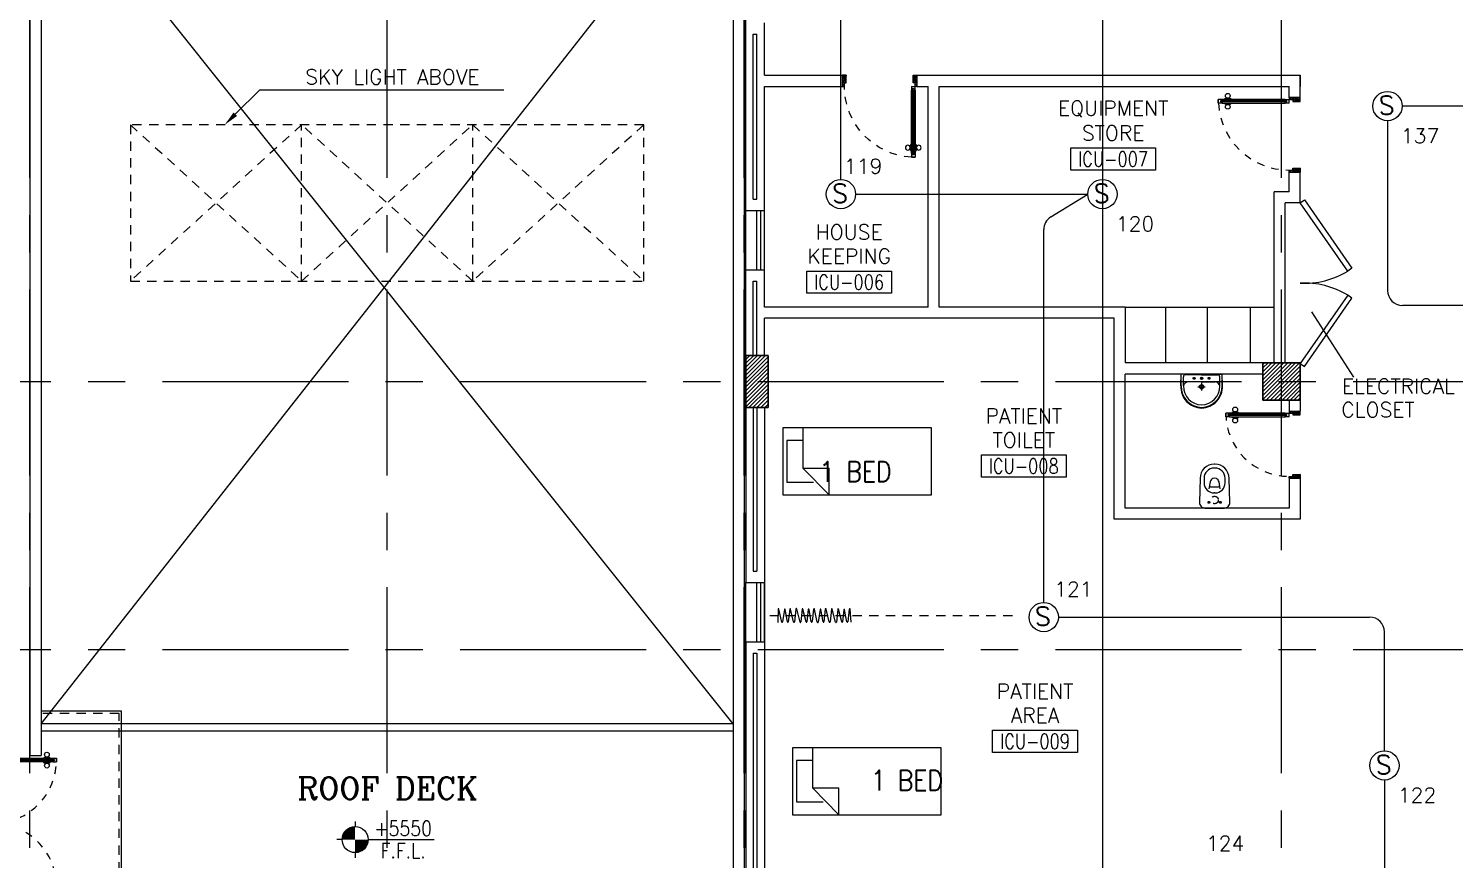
# Model space of a CAD drawing. Extents: x -0.4 to 91.9, y -1.1 to 78.4.
# Drawn here: x 42.55 to 61.71, y 13.73 to 24.89 of the extents above; entities that cross this region are included whole.
import ezdxf
from ezdxf.enums import TextEntityAlignment as Align

# ---------------------------------------------------------------- set-up
doc = ezdxf.new("R2010")
doc.units = 0
doc.header["$MEASUREMENT"] = 0
for name, pattern in [('CENTERX2', [4, 2.5, -0.5, 0.5, -0.5]), ('DASHED', [0.75, 0.5, -0.25]), ('HIDDEN', [0.375, 0.25, -0.125]), ('HIDDEN2', [0.1875, 0.125, -0.0625])]:
    doc.linetypes.add(name, pattern=pattern)
doc.layers.get('0').update_dxf_attribs({"color": 11, "linetype": 'CONTINUOUS'})
for name, color, linetype in [('A_CUBICLE_CURTAINS', 11, 'HIDDEN'), ('AXES', 11, 'CENTERX2'), ('COL', 11, 'CONTINUOUS'), ('COUNTER', 11, 'CONTINUOUS'), ('D_CURTAIN', 11, 'HIDDEN'), ('DOOR', 11, 'CONTINUOUS'), ('E-FIRE', 4, 'CONTINUOUS'), ('E-TEXT', 4, 'CONTINUOUS'), ('E-WIRE', 4, 'CONTINUOUS'), ('FIX', 11, 'CONTINUOUS'), ('FUR', 11, 'CONTINUOUS'), ('HAT', 11, 'CONTINUOUS'), ('HIDDEN', 11, 'HIDDEN2'), ('INSUL', 11, 'CONTINUOUS'), ('LEV-PL', 11, 'CONTINUOUS'), ('RM-BOX', 11, 'CONTINUOUS'), ('RM-IND', 11, 'CONTINUOUS'), ('RM-NAME', 11, 'CONTINUOUS'), ('RM-NO', 11, 'CONTINUOUS'), ('ROOF', 11, 'CONTINUOUS'), ('RS20', 11, 'CONTINUOUS'), ('SHAFT', 11, 'CONTINUOUS'), ('STR', 11, 'CONTINUOUS'), ('SUNI-FUR', 11, 'CONTINUOUS'), ('WALL', 11, 'CONTINUOUS'), ('WIN', 11, 'CONTINUOUS')]:
    doc.layers.add(name, color=color, linetype=linetype)
doc.styles.add('ROMANC', font='romanc', dxfattribs={"height": 0.1})
doc.styles.add('ROMANS', font='ROMANS.shx', dxfattribs={"width": 0.6})
doc.styles.add('RS20', font='ROMANS.shx', dxfattribs={"height": 0.2})
doc.styles.add('S', font='ROMANS.SHX')

# ---------------------------------------------------------------- blocks, each defined once
blk = doc.blocks.new('LEV1')
at = {"layer": 'LEV-PL'}
for p, q in [((0, 245), (0, 175)), ((-175, 0), (-245, 0)), ((175, 0), (1061, 0)), ((0, -175), (0, -245))]:
    blk.add_line(p, q, dxfattribs=at)
at = {"layer": 'LEV-PL', "const_width": 175}
for points in [[(-88, 0, -0.414214), (0, 88, -1)], [(88, 0, -0.414214), (0, -88, -1)]]:
    blk.add_lwpolyline(points, format="xyb", dxfattribs=at)
at = {"layer": 'LEV-PL'}
blk.add_circle((0, 0), 175, dxfattribs=at)
at = {"layer": 'LEV-PL', "color": 4, "style": 'S', "width": 0.85}
for tag, p in [('+0000', (646, 50)), ('F.F.L.', (646, -250))]:
    blk.add_attdef(tag, text='', height=200, dxfattribs=at).set_placement(p, align=Align.CENTER)
blk = doc.blocks.new('*X92')
at = {"color": 0}
for p, q in [((80579, 132658), (81071, 133150)), ((80579, 132711), (81018, 133150)), ((80579, 132764), (80965, 133150)), ((80579, 132817), (80912, 133150)), ((80579, 132870), (80859, 133150)), ((80579, 132923), (80806, 133150)), ((80579, 132976), (80753, 133150)), ((80579, 133029), (80700, 133150)), ((80579, 133082), (80647, 133150)), ((80579, 133135), (80594, 133150)), ((80624, 132650), (81079, 133105)), ((80677, 132650), (81079, 133052)), ((80730, 132650), (81079, 132999)), ((80783, 132650), (81079, 132946)), ((80836, 132650), (81079, 132892)), ((80890, 132650), (81079, 132839)), ((80943, 132650), (81079, 132786)), ((80996, 132650), (81079, 132733)), ((81049, 132650), (81079, 132680))]:
    blk.add_line(p, q, dxfattribs=at)
blk = doc.blocks.new('COL50')
at = {"layer": 'COL'}
blk.add_lwpolyline([(-250, 250), (-250, -250), (250, -250), (250, 250)], close=True, dxfattribs=at)
blk = doc.blocks.new('C11')
at = {"layer": 'HAT'}
h = blk.add_hatch(dxfattribs=at)
h.set_pattern_fill('ANSI31', color=256, scale=300, style=0)
h.set_pattern_definition([(45, (-248556.182, -75061.005), (-26.5165043, 26.5165043), [])])
h.paths.add_polyline_path([(300, 700), (0, 700), (0, 350), (300, 350)])
h.paths.add_polyline_path([(300, 350), (0, 350), (0, 0), (300, 0)])
at = {"layer": 'COL'}
blk.add_lwpolyline([(300, 700), (300, 0), (0, 0), (0, 700)], close=True, dxfattribs=at)
blk = doc.blocks.new('DOOR90')
at = {"layer": 'DOOR', "color": 0, "linetype": 'ByBlock'}
for p, q in [((-150, 0), (-150, -25)), ((-150, 0), (0, 0)), ((0, -50), (0, 0)), ((-1000, -25), (-1000, -75)), ((-1000, -75), (-1000, -25)), ((-950, -25), (-1000, -25)), ((-950, -75), (-1000, -75)), ((-970, -42), (-970, -58)), ((-950, -42), (-970, -42)), ((-950, -58), (-970, -58)), ((-950, -25), (-950, -42)), ((-950, -58), (-950, -75)), ((-918, -25), (-918, -18)), ((-828, -18), (-918, -18)), ((-918, -75), (-918, -82)), ((-828, -82), (-918, -82)), ((-905, -18), (-905, -9)), ((-905, -9), (-840, -9)), ((-905, -18), (-840, -18)), ((-905, -82), (-905, -91)), ((-905, -82), (-840, -82)), ((-905, -91), (-840, -91)), ((-840, -18), (-840, -9)), ((-840, -82), (-840, -91)), ((-828, -25), (-828, -18)), ((-828, -75), (-828, -82)), ((-200, -42), (-200, -25)), ((-200, -25), (-150, -25)), ((-180, -42), (-200, -42)), ((-200, -75), (-200, -58)), ((-200, -58), (-180, -58)), ((-150, -75), (-200, -75)), ((-180, -58), (-180, -42)), ((-150, -75), (-150, -25)), ((-150, -25), (-100, -25)), ((-100, -25), (-100, -50)), ((-100, -50), (0, -50)), ((-150, -900), (-150, -875)), ((-150, -875), (-100, -875)), ((0, -900), (-150, -900)), ((-150, -900), (0, -900)), ((-100, -850), (0, -850)), ((-100, -875), (-100, -850)), ((0, -850), (0, -900))]:
    blk.add_line(p, q, dxfattribs=at)
at = {"layer": 'DOOR', "color": 9, "linetype": 'ByBlock'}
for p, q in [((0, -50), (-114, 0)), ((0, -50), (-40, 0)), ((0, -50), (-100, -37)), ((0, -850), (-114, -900)), ((0, -850), (-100, -863)), ((0, -850), (-40, -900))]:
    blk.add_line(p, q, dxfattribs=at)
at = {"layer": 'DOOR', "linetype": 'ByBlock'}
for p, q in [((-200, -25), (-950, -25)), ((-200, -42), (-950, -42)), ((-200, -58), (-950, -58)), ((-950, -75), (-200, -75))]:
    blk.add_line(p, q, dxfattribs=at)
at = {"layer": 'DOOR', "color": 0, "linetype": 'ByBlock'}
for centre in [(-873, 24), (-873, -124)]:
    blk.add_circle(centre, 32.4, dxfattribs=at)
at = {"layer": 'DOOR', "color": 9, "linetype": 'ByBlock'}
for centre, radius, start, end in [((0, -50), 154, 161.1053, 166.2858), ((0, -50), 134, 158.1598, 169.28), ((0, -50), 94.4, 148.0182, 180), ((0, -50), 74.4, 137.7764, 180), ((0, -50), 114, 154.0838, 167.3774), ((0, -50), 54.4, 113.2074, 180), ((0, -50), 34.4, 90, 180), ((0, -50), 14.4, 90, 180), ((0, -850), 154, 193.7142, 198.8947), ((0, -850), 134, 190.72, 201.8402), ((0, -850), 94.4, 180, 211.9818), ((0, -850), 74.4, 180, 222.2236), ((0, -850), 54.4, 180, 246.7926), ((0, -850), 34.4, 180, 270), ((0, -850), 14.4, 180, 270)]:
    blk.add_arc(centre, radius, start, end, dxfattribs=at)
at = {"layer": 'DOOR', "linetype": 'HIDDEN', "ltscale": 0.5}
blk.add_arc((-150, -25), 850, 180, 270, dxfattribs=at)
blk = doc.blocks.new('C')
at = {"layer": 'D_CURTAIN'}
for points in [[(0.229, 0.077), (0.229, 0.077, 0.848601), (0.219, 0.076), (0.202, -0.062, -0.855925), (0.192, -0.063), (0.167, 0.072, 0.866955), (0.157, 0.072), (0.144, -0.065, -0.843142), (0.134, -0.066), (0.099, 0.077, 0.845318), (0.089, 0.076), (0.076, -0.066, -0.842227), (0.066, -0.067), (0.029, 0.079, 0.837896), (0.019, 0.078), (0.004, -0.065, -0.84563), (-0.006, -0.065), (-0.04, 0.078, 0.842014), (-0.049, 0.078), (-0.065, -0.063, -0.866148), (-0.075, -0.063), (-0.099, 0.074, 0.854133), (-0.109, 0.074), (-0.129, -0.066, -0.838104), (-0.139, -0.067), (-0.17, 0.077, 0.84026), (-0.18, 0.077), (-0.183, -0.071)], [(0.639, -0.068), (0.628, 0.076, 0.848601), (0.618, 0.076), (0.601, -0.063, -0.855925), (0.591, -0.063), (0.566, 0.071, 0.866955), (0.556, 0.071), (0.542, -0.066, -0.843142), (0.533, -0.066), (0.497, 0.076, 0.845318), (0.488, 0.075), (0.474, -0.067, -0.842227), (0.465, -0.068), (0.427, 0.078, 0.837896), (0.417, 0.078), (0.403, -0.065, -0.84563), (0.393, -0.066), (0.359, 0.078, 0.842014), (0.349, 0.077), (0.334, -0.063, -0.866148), (0.324, -0.064), (0.299, 0.074, 0.854133), (0.29, 0.073), (0.27, -0.067, -0.838104), (0.26, -0.067), (0.229, 0.077, 0.84026), (0.219, 0.076)]]:
    blk.add_lwpolyline(points, format="xyb", dxfattribs=at)
blk = doc.blocks.new('RM1')
at = {"layer": 'RM-BOX'}
blk.add_lwpolyline([(570, -200), (-570, -200), (-570, -500), (570, -500)], close=True, dxfattribs=at)
at = {"layer": 'RM-NAME', "style": 'ROMANS'}
for tag, p in [('ROOMNAME1', (0, 324)), ('ROOMNAME2', (0, 0))]:
    blk.add_attdef(tag, text='', height=200, dxfattribs=at).set_placement(p, align=Align.MIDDLE)
at = {"layer": 'RM-NO', "style": 'ROMANS', "width": 0.8}
blk.add_attdef('ROOMNO', text='', height=200, dxfattribs=at).set_placement((0, -350), align=Align.MIDDLE)
blk = doc.blocks.new('LAV1')
at = {"layer": 'FIX', "linetype": 'ByBlock', "ltscale": 0.3}
for p, q in [((-280, 210), (-275, 50)), ((-245, 210), (-245, 85)), ((245, 210), (245, 85)), ((280, 210), (275, 50)), ((0, 60), (-220, 60)), ((0, 60), (220, 60))]:
    blk.add_line(p, q, dxfattribs=at)
at = {"layer": 'FIX', "linetype": 'Continuous', "lineweight": 20}
for p, q in [((-275, 210), (-275, 50)), ((275, 210), (275, 50)), ((0, 50), (-275, 50)), ((0, 50), (-252, 50)), ((0, 155), (-181, 155)), ((0, 155), (181, 155)), ((0, 50), (252, 50)), ((0, 50), (275, 50))]:
    blk.add_line(p, q, dxfattribs=at)
at = {"layer": 'FIX', "linetype": 'DASHED', "lineweight": 20, "ltscale": 0.05}
for p, q in [((50, 220), (-50, 220)), ((0, 170), (0, 270)), ((0, 170), (0, 270))]:
    blk.add_line(p, q, dxfattribs=at)
at = {"layer": 'FIX', "lineweight": 20}
for p, q in [((16, 107), (-15, 107)), ((0, 92), (0, 123))]:
    blk.add_line(p, q, dxfattribs=at)
for centre, radius in [((0, 220), 29.5), ((0, 220), 22.5), ((0, 107), 15.5)]:
    blk.add_circle(centre, radius, dxfattribs=at)
at = {"layer": 'FIX', "linetype": 'HIDDEN', "lineweight": 20, "ltscale": 0.05}
for centre in [(-100, 107), (100, 107)]:
    blk.add_circle(centre, 12.4, dxfattribs=at)
at = {"layer": 'FIX', "linetype": 'ByBlock', "ltscale": 0.3}
for centre, radius, start, end in [((7, 220), 287, 91.3776, 182.0064), ((-7, 220), 287, 357.9936, 88.6224), ((-220, 85), 24.9, 179.7021, 269.9486), ((220, 85), 24.9, 270.0514, 0.2979)]:
    blk.add_arc(centre, radius, start, end, dxfattribs=at)
at = {"layer": 'FIX', "linetype": 'Continuous', "lineweight": 20}
for centre, radius, start, end in [((8, 217), 283, 91.6988, 181.351), ((8, 212), 253, 91.7328, 180.4884), ((-8, 217), 283, 358.649, 88.3012), ((-8, 212), 253, 359.5116, 88.2672), ((-179, 222), 66.9, 190.2006, 268.0786), ((179, 222), 66.9, 271.9214, 349.7994)]:
    blk.add_arc(centre, radius, start, end, dxfattribs=at)
blk = doc.blocks.new('WC1')
at = {"layer": 'FIX', "lineweight": 20}
for p, q in [((-210, 204), (-538, 194)), ((-727, 5), (-727, -5)), ((-674, 5), (-674, -5)), ((-534, 24), (-540, 0)), ((-540, 0), (-534, -24)), ((-475, 141), (-538, 141)), ((-395, 76), (-490, 60)), ((-339, 5), (-339, -5)), ((-538, -141), (-475, -141)), ((-490, -60), (-395, -76)), ((-538, -194), (-210, -204))]:
    blk.add_line(p, q, dxfattribs=at)
at = {"layer": 'FIX', "linetype": 'Continuous', "lineweight": 20}
blk.add_line((-420, -47), (-420, 45), dxfattribs=at)
at = {"layer": 'FIX', "lineweight": 20}
blk.add_lwpolyline([(-213, -204), (-210, -204, 0.414214), (-137, -131), (-137, 0), (-137, 131, 0.414214), (-210, 204)], format="xyb", dxfattribs=at)
at = {"layer": 'FIX', "linetype": 'HIDDEN2', "lineweight": 20, "ltscale": 0.3}
blk.add_circle((-245, 0), 49.8, dxfattribs=at)
at = {"layer": 'FIX', "linetype": 'HIDDEN', "lineweight": 20, "ltscale": 0.05}
for centre in [(-213, 78), (-213, -77)]:
    blk.add_circle(centre, 11.6, dxfattribs=at)
at = {"layer": 'FIX', "lineweight": 20}
for centre, radius, start, end in [((-538, 5), 189, 90, 180), ((-538, 5), 136, 90, 180), ((-473, -7), 68.2, 128.9242, 152.8468), ((-464, -18), 82, 108.496, 128.9242), ((-475, 5), 136, 360, 90), ((-538, -5), 189, 180, 270), ((-538, -5), 136, 180, 270), ((-473, 7), 68.2, 207.1532, 231.0758), ((-464, 18), 82, 231.0758, 251.504), ((-475, -5), 136, 270, 0)]:
    blk.add_arc(centre, radius, start, end, dxfattribs=at)
at = {"layer": 'FIX', "linetype": 'Continuous', "lineweight": 20}
for centre, start, end in [((-443, 46), 357.6662, 91.6121), ((-442, -46), 268.3879, 2.3338)]:
    blk.add_arc(centre, 22.3, start, end, dxfattribs=at)
blk = doc.blocks.new('DOOR-10')
at = {"layer": 'DOOR', "color": 0, "linetype": 'ByBlock'}
for p, q in [((-83, 1005), (-92, 1005)), ((-92, 1005), (-92, 940)), ((-76, 1018), (-83, 1018)), ((-83, 928), (-83, 1018)), ((-83, 1005), (-83, 940)), ((-26, 1100), (-76, 1100)), ((-76, 1100), (-26, 1100)), ((-76, 1050), (-76, 1100)), ((-59, 1050), (-76, 1050)), ((-43, 1070), (-59, 1070)), ((-59, 1050), (-59, 1070)), ((-43, 1050), (-43, 1070)), ((-26, 1050), (-43, 1050)), ((-26, 1050), (-26, 1100)), ((-26, 1018), (-18, 1018)), ((-18, 928), (-18, 1018)), ((-18, 1005), (-9, 1005)), ((-18, 1005), (-18, 940)), ((-9, 1005), (-9, 940)), ((-83, 940), (-92, 940)), ((-76, 928), (-83, 928)), ((-26, 928), (-18, 928)), ((-18, 940), (-9, 940)), ((-76, 200), (-59, 200)), ((-76, 150), (-76, 200)), ((-59, 200), (-59, 180)), ((-43, 200), (-26, 200)), ((-43, 180), (-43, 200)), ((-26, 200), (-26, 150)), ((-1001, 0), (-1001, 150)), ((-1001, 150), (-976, 150)), ((-1001, 150), (-1001, 0)), ((-951, 0), (-1001, 0)), ((-976, 150), (-976, 100)), ((-976, 100), (-951, 100)), ((-951, 100), (-951, 0)), ((-76, 150), (-26, 150)), ((-59, 180), (-43, 180)), ((-51, 100), (-51, 0)), ((-26, 100), (-51, 100)), ((-51, 0), (-1, 0)), ((-1, 150), (-26, 150)), ((-26, 150), (-26, 100))]:
    blk.add_line(p, q, dxfattribs=at)
at = {"layer": 'DOOR', "linetype": 'ByBlock'}
for p, q in [((-76, 1050), (-76, 200)), ((-59, 200), (-59, 1050)), ((-43, 200), (-43, 1050)), ((-26, 200), (-26, 1050))]:
    blk.add_line(p, q, dxfattribs=at)
at = {"layer": 'DOOR', "color": 9, "linetype": 'ByBlock'}
for p, q in [((-951, 0), (-1001, 114)), ((-951, 0), (-1001, 40)), ((-951, 0), (-964, 100)), ((-51, 0), (-1, 114)), ((-51, 0), (-37, 100)), ((-51, 0), (-1, 40)), ((-1, 0), (-1, 150))]:
    blk.add_line(p, q, dxfattribs=at)
at = {"layer": 'DOOR', "color": 0, "linetype": 'ByBlock'}
for centre in [(-124, 973), (23, 973)]:
    blk.add_circle(centre, 32.4, dxfattribs=at)
at = {"layer": 'DOOR', "linetype": 'HIDDEN', "ltscale": 0.5}
blk.add_arc((-23, 149), 952, 93.1482, 179.9482, dxfattribs=at)
at = {"layer": 'DOOR', "color": 9, "linetype": 'ByBlock'}
for centre, radius, start, end in [((-951, 0), 154, 103.7142, 108.8947), ((-951, 0), 134, 100.72, 111.8402), ((-951, 0), 94.4, 90, 121.9818), ((-951, 0), 74.4, 90, 132.2236), ((-951, 0), 54.4, 90, 156.7926), ((-951, 0), 34.4, 90, 180), ((-951, 0), 14.4, 90, 180), ((-51, 0), 94.4, 58.0182, 90), ((-51, 0), 74.4, 47.7764, 90), ((-51, 0), 54.4, 23.2074, 90), ((-51, 0), 34.4, 0, 90), ((-51, 0), 14.4, 0, 90), ((-51, 0), 134, 68.1598, 79.28), ((-51, 0), 114, 64.0838, 77.3774), ((-51, 0), 154, 71.1053, 76.2858)]:
    blk.add_arc(centre, radius, start, end, dxfattribs=at)
blk = doc.blocks.new('A$C272A55A0')
at = {"layer": 'DOOR', "color": 0, "linetype": 'ByBlock'}
for p, q in [((0, 900), (0, 1050)), ((50, 1050), (0, 1050)), ((50, 950), (50, 1050)), ((1750, 950), (1750, 1050)), ((1750, 1050), (1800, 1050)), ((1800, 1050), (1800, 900)), ((0, 900), (25, 900)), ((25, 950), (50, 950)), ((25, 900), (25, 950)), ((75, 900), (25, 900)), ((25, 850), (25, 900)), ((42, 850), (25, 850)), ((58, 870), (42, 870)), ((42, 870), (42, 850)), ((58, 850), (58, 870)), ((75, 850), (58, 850)), ((75, 900), (75, 850)), ((1725, 900), (1775, 900)), ((1725, 900), (1725, 850)), ((1725, 850), (1742, 850)), ((1742, 870), (1758, 870)), ((1742, 850), (1742, 870)), ((1775, 950), (1750, 950)), ((1758, 870), (1758, 850)), ((1758, 850), (1775, 850)), ((1775, 900), (1775, 950)), ((1800, 900), (1775, 900)), ((1775, 850), (1775, 900)), ((25, 50), (42, 50)), ((25, 50), (25, 0)), ((25, 0), (75, 0)), ((75, 0), (25, 0)), ((42, 50), (42, 30)), ((42, 30), (58, 30)), ((58, 50), (75, 50)), ((58, 50), (58, 30)), ((75, 50), (75, 0)), ((1718, 160), (1709, 160)), ((1709, 95), (1709, 160)), ((1718, 95), (1709, 95)), ((1725, 173), (1718, 173)), ((1718, 173), (1718, 83)), ((1718, 95), (1718, 160)), ((1725, 83), (1718, 83)), ((1742, 50), (1725, 50)), ((1725, 50), (1725, 0)), ((1775, 0), (1725, 0)), ((1725, 0), (1775, 0)), ((1742, 50), (1742, 30)), ((1758, 30), (1742, 30)), ((1775, 50), (1758, 50)), ((1758, 50), (1758, 30)), ((1775, 173), (1782, 173)), ((1775, 83), (1782, 83)), ((1775, 50), (1775, 0)), ((1782, 173), (1782, 83)), ((1782, 160), (1791, 160)), ((1782, 95), (1782, 160)), ((1782, 95), (1791, 95)), ((1791, 95), (1791, 160))]:
    blk.add_line(p, q, dxfattribs=at)
at = {"layer": 'DOOR', "color": 9, "linetype": 'ByBlock'}
for p, q in [((50, 1050), (0, 1010)), ((50, 1050), (0, 937)), ((50, 1050), (37, 950)), ((1750, 1050), (1800, 1010)), ((1750, 1050), (1800, 937)), ((1750, 1050), (1763, 950))]:
    blk.add_line(p, q, dxfattribs=at)
at = {"layer": 'DOOR', "linetype": 'ByBlock'}
for p, q in [((25, 850), (25, 50)), ((42, 850), (42, 50)), ((58, 850), (58, 50)), ((75, 50), (75, 850)), ((1725, 50), (1725, 850)), ((1742, 850), (1742, 50)), ((1758, 850), (1758, 50)), ((1775, 850), (1775, 50))]:
    blk.add_line(p, q, dxfattribs=at)
at = {"layer": 'DOOR', "color": 0, "linetype": 'ByBlock'}
for centre in [(1676, 128), (1824, 128)]:
    blk.add_circle(centre, 32.4, dxfattribs=at)
at = {"layer": 'DOOR', "color": 9, "linetype": 'ByBlock'}
for centre, radius, start, end in [((50, 1050), 54.4, 203.2074, 270), ((50, 1050), 74.4, 227.7764, 270), ((50, 1050), 94.4, 238.0182, 270), ((50, 1050), 34.4, 180, 270), ((50, 1050), 14.4, 180, 270), ((1750, 1050), 14.4, 270, 0), ((1750, 1050), 34.4, 270, 0), ((1750, 1050), 54.4, 270, 336.7926), ((1750, 1050), 74.4, 270, 312.2236), ((1750, 1050), 94.4, 270, 301.9818), ((50, 1050), 114, 244.0838, 257.3774), ((50, 1050), 134, 248.1598, 259.28), ((50, 1050), 154, 251.1053, 256.2858), ((1750, 1050), 114, 282.6226, 295.9162), ((1750, 1050), 134, 280.72, 291.8402), ((1750, 1050), 154, 283.7142, 288.8947)]:
    blk.add_arc(centre, radius, start, end, dxfattribs=at)
at = {"layer": 'DOOR', "linetype": 'HIDDEN', "ltscale": 0.5}
for centre, start, end in [((50, 851), 268.3174, 3.2965), ((1750, 851), 176.7035, 271.6826)]:
    blk.add_arc(centre, 851, start, end, dxfattribs=at)
at = {"layer": 'WALL', "linetype": 'ByBlock'}
blk.add_line((1800, 900), (1800, 1050), dxfattribs=at)
blk = doc.blocks.new('S')
at = {"layer": 'E-FIRE'}
blk.add_circle((0, 0), 197, dxfattribs=at)
at = {"layer": 'E-FIRE', "color": 3, "style": 'ROMANS'}
blk.add_text('S', height=250, dxfattribs=at).set_placement((-119, -115))

msp = doc.modelspace()

# ---------------------------------------------------------------- linework, layer by layer
at = {"layer": 'A_CUBICLE_CURTAINS', "ltscale": 0.5}
msp.add_line((55.772, 17), (52.5148, 17), dxfattribs=at)
at = {"layer": 'AXES'}
for p, q in [((47.37, -1.1143), (47.37, 77.6984)), ((59.39, -1.1143), (59.39, 77.6984)), ((42.57, -1.1143), (42.57, 77.3484)), ((52.17, -1.1143), (52.17, 77.3484)), ((52.19, -1.1143), (52.19, 77.3484)), ((0.35, 20.15), (68.39, 20.15)), ((0.35, 16.55), (68.39, 16.55))]:
    msp.add_line(p, q, dxfattribs=at)
at = {"layer": 'COUNTER', "linetype": 'ByBlock'}
for p, q in [((57.29, 21.15), (59.29, 21.15)), ((57.831, 21.15), (57.831, 20.4)), ((58.39, 21.15), (58.39, 20.4)), ((58.9672, 21.15), (58.9672, 20.4))]:
    msp.add_line(p, q, dxfattribs=at)
at = {"layer": 'E-TEXT', "color": 7}
msp.add_line((60.3625, 20.2105), (59.7951, 21.0867), dxfattribs=at)
at = {"layer": 'E-WIRE', "color": 4, "linetype": 'ByBlock', "ltscale": 0.3}
for p, q in [((53.4686, 22.8648), (53.4686, 25.2147)), ((53.6656, 22.6677), (56.7859, 22.6677))]:
    msp.add_line(p, q, dxfattribs=at)
at = {"layer": 'E-WIRE', "color": 4, "linetype": 'ByBlock'}
for p, q in [((64.1863, 23.8514), (61.0107, 23.8514)), ((64.0682, 21.1726), (61.0136, 21.1726))]:
    msp.add_line(p, q, dxfattribs=at)
at = {"layer": 'E-WIRE', "color": 4}
msp.add_line((60.8136, 23.6543), (60.8136, 21.3726), dxfattribs=at)
at = {"layer": 'E-WIRE', "linetype": 'ByBlock', "ltscale": 0.3}
for p, q in [((56.2888, 22.3614), (56.7859, 22.6677)), ((56.1938, 17.1816), (56.1938, 22.1911)), ((56.3909, 16.9845), (60.5728, 16.9845)), ((60.7728, 15.1878), (60.7728, 16.7845)), ((60.7728, 14.7937), (60.7728, 13.5971))]:
    msp.add_line(p, q, dxfattribs=at)
for centre, start, end in [((56.3938, 22.1911), 121.64695, 180), ((60.5728, 16.7845), 0, 90)]:
    msp.add_arc(centre, 0.2, start, end, dxfattribs=at)
at = {"layer": 'E-WIRE', "color": 4, "linetype": 'ByBlock'}
msp.add_arc((61.0136, 21.3726), 0.2, 180, 270, dxfattribs=at)
at = {"layer": 'FUR'}
for p, q in [((54.6864, 19.5265), (52.6864, 19.5265)), ((52.6864, 19.5265), (52.6864, 18.6265)), ((52.7419, 19.3566), (52.7419, 18.7987)), ((52.9581, 19.3566), (52.7419, 19.3566)), ((52.9581, 19.5265), (52.9581, 18.9877)), ((54.6864, 18.6265), (54.6864, 19.5265)), ((52.9581, 18.9877), (53.3115, 18.9877)), ((52.9581, 18.9877), (53.3115, 18.6265)), ((53.3115, 18.6265), (53.3115, 18.9877)), ((52.7419, 18.7987), (53.1016, 18.7987)), ((52.6864, 18.6265), (54.6864, 18.6265)), ((54.8161, 15.2284), (52.8161, 15.2284)), ((52.8161, 15.2284), (52.8161, 14.3284)), ((53.0877, 15.2284), (53.0877, 14.6895)), ((54.8161, 14.3284), (54.8161, 15.2284)), ((52.8715, 15.0585), (52.8715, 14.5006)), ((53.0877, 15.0585), (52.8715, 15.0585)), ((53.0877, 14.6895), (53.4411, 14.6895)), ((53.0877, 14.6895), (53.4411, 14.3284)), ((53.4411, 14.3284), (53.4411, 14.6895)), ((52.8715, 14.5006), (53.2312, 14.5006)), ((52.8161, 14.3284), (54.8161, 14.3284))]:
    msp.add_line(p, q, dxfattribs=at)
at = {"layer": 'HIDDEN'}
for p, q in [((50.82, 23.6), (43.92, 23.6)), ((43.92, 23.6), (43.92, 21.5)), ((46.22, 23.6), (43.92, 21.5)), ((43.92, 23.6), (46.22, 21.5)), ((48.52, 21.5), (46.22, 23.6)), ((46.22, 21.5), (48.52, 23.6)), ((46.22, 21.5), (46.22, 23.6)), ((46.22, 21.5), (46.22, 23.6)), ((50.82, 23.6), (48.52, 21.5)), ((48.52, 23.6), (50.82, 21.5)), ((48.52, 21.5), (48.52, 23.6)), ((48.52, 21.5), (48.52, 23.6)), ((50.82, 21.5), (50.82, 23.6)), ((43.92, 21.5), (50.82, 21.5))]:
    msp.add_line(p, q, dxfattribs=at)
at = {"layer": 'INSUL'}
for p, q in [((52.29, 24.8182), (52.34, 24.8182)), ((52.29, 22.5994), (52.29, 24.8182)), ((52.34, 22.5994), (52.34, 24.8182)), ((52.29, 22.5994), (52.34, 22.5994)), ((52.29, 20.5), (52.29, 21.4994)), ((52.29, 21.4994), (52.34, 21.4994)), ((52.34, 20.5), (52.34, 21.4994)), ((52.29, 19.8), (52.29, 17.6)), ((52.34, 19.8), (52.34, 17.6)), ((52.29, 17.6), (52.34, 17.6)), ((52.29, 16.5), (52.29, 13.3)), ((52.29, 16.5), (52.34, 16.5)), ((52.34, 16.5), (52.34, 13.3))]:
    msp.add_line(p, q, dxfattribs=at)
at = {"layer": 'RM-IND'}
for p, q in [((45.3291, 23.7411), (45.6575, 24.0679)), ((45.6575, 24.0679), (46.1705, 24.0679)), ((46.1705, 24.0679), (48.9371, 24.0679))]:
    msp.add_line(p, q, dxfattribs=at)
msp.add_solid([(45.3526, 23.7174), (45.3055, 23.7647), (45.1873, 23.6)], dxfattribs=at)
at = {"layer": 'ROOF'}
for p, q in [((52.17, 27.1), (52.17, 5.7)), ((42.57, 27), (42.57, 15.125)), ((42.72, 27), (42.72, 15.125)), ((52.02, 27), (52.02, 13.3)), ((52.02, 15.55), (42.72, 15.55)), ((52.02, 15.45), (42.72, 15.45)), ((42.57, 15.125), (42.72, 15.125))]:
    msp.add_line(p, q, dxfattribs=at)
at = {"layer": 'SHAFT'}
for p, q in [((52.02, 15.55), (42.87, 27)), ((42.72, 15.55), (50.82, 25.85))]:
    msp.add_line(p, q, dxfattribs=at)
at = {"layer": 'STR'}
msp.add_lwpolyline([(42.72, 13.0859), (43.8, 13.0859), (43.8, 15.7209), (42.72, 15.7209)], dxfattribs=at)
at = {"layer": 'STR', "linetype": 'HIDDEN2'}
msp.add_lwpolyline([(42.72, 13.1159), (43.77, 13.1159), (43.77, 15.6909), (42.72, 15.6909)], dxfattribs=at)
at = {"layer": 'SUNI-FUR', "linetype": 'Continuous'}
msp.add_line((56.99, 5.75), (56.99, 64.57), dxfattribs=at)
at = {"layer": 'WALL'}
for p, q in [((52.19, 22.4494), (52.19, 24.9682)), ((52.44, 24.265), (52.44, 24.9682)), ((59.64, 23.965), (59.64, 24.265)), ((52.44, 22.4494), (52.44, 24.115)), ((54.64, 21.15), (54.64, 24.115)), ((54.79, 21.15), (54.79, 24.115)), ((59.49, 23.965), (59.49, 24.115)), ((59.49, 22.7), (59.49, 22.965)), ((59.64, 22.55), (59.64, 22.965)), ((59.29, 20.4), (59.29, 22.7)), ((52.19, 22.4494), (52.44, 22.4494)), ((59.44, 20.4), (59.44, 22.55)), ((52.19, 20.5), (52.19, 21.6494)), ((52.19, 21.6494), (52.44, 21.6494)), ((52.44, 21.15), (52.44, 21.6494)), ((52.44, 20.5), (52.44, 21)), ((52.19, 19.8), (52.19, 17.45)), ((52.44, 19.8), (52.44, 17.45)), ((59.49, 19.9), (59.49, 19.75)), ((59.49, 19.75), (59.64, 19.75)), ((59.64, 19.9), (59.64, 19.75)), ((59.49, 18.85), (59.64, 18.85)), ((59.49, 18.85), (59.49, 18.45)), ((59.64, 18.85), (59.64, 18.3)), ((52.19, 17.45), (52.44, 17.45)), ((52.19, 16.65), (52.19, 13.3)), ((52.19, 16.65), (52.44, 16.65)), ((52.44, 16.65), (52.44, 13.3))]:
    msp.add_line(p, q, dxfattribs=at)
at = {"layer": 'WALL', "linetype": 'ByBlock'}
for p, q in [((52.44, 24.265), (53.49, 24.265)), ((53.49, 24.265), (53.49, 24.115)), ((54.49, 24.265), (54.49, 24.115)), ((54.49, 24.265), (59.64, 24.265)), ((59.64, 24.265), (59.64, 24.115)), ((52.44, 24.115), (53.49, 24.115)), ((54.49, 24.115), (54.64, 24.115)), ((54.79, 24.115), (59.49, 24.115)), ((59.64, 23.965), (59.49, 23.965)), ((59.64, 22.965), (59.49, 22.965)), ((59.49, 22.7), (59.29, 22.7)), ((59.64, 22.55), (59.44, 22.55)), ((54.64, 21.15), (52.44, 21.15)), ((57.29, 21.15), (54.79, 21.15)), ((57.29, 21.15), (57.29, 20.4)), ((57.14, 21), (52.44, 21)), ((57.14, 18.3), (57.14, 21)), ((59.14, 20.4), (57.29, 20.4)), ((59.14, 20.25), (57.29, 20.25)), ((57.29, 18.45), (57.29, 20.25)), ((52.44, 18.65), (52.44, 13.3)), ((59.49, 18.45), (57.29, 18.45)), ((59.64, 18.3), (57.14, 18.3))]:
    msp.add_line(p, q, dxfattribs=at)
at = {"layer": 'WALL'}
for points in [[(59.64, 22.55), (59.696, 22.589), (60.3345, 21.6726), (60.2786, 21.6336)], [(59.64, 20.3928), (59.696, 20.3538), (60.3345, 21.2702), (60.2786, 21.3092)]]:
    msp.add_lwpolyline(points, close=True, dxfattribs=at)
at = {"layer": 'WALL', "linetype": 'ByBlock', "ltscale": 0.3}
for points in [[(52.19, 19.8), (52.49, 19.8), (52.49, 20.5), (52.19, 20.5)], [(59.14, 20.4), (59.64, 20.4), (59.64, 19.9), (59.14, 19.9)]]:
    msp.add_lwpolyline(points, close=True, dxfattribs=at)
at = {"layer": 'WALL'}
for centre, start, end in [((59.696, 22.589), 267.13243, 301.37409), ((59.696, 20.3538), 58.62591, 92.86757)]:
    msp.add_arc(centre, 1.119, start, end, dxfattribs=at)
at = {"layer": 'WIN'}
for p, q in [((52.19, 21.6494), (52.19, 22.4494)), ((52.34, 21.6494), (52.34, 22.4494)), ((52.39, 21.6494), (52.39, 22.4494)), ((52.44, 21.6494), (52.44, 22.4494)), ((52.19, 16.65), (52.19, 17.45)), ((52.34, 16.65), (52.34, 17.45)), ((52.39, 16.65), (52.39, 17.45)), ((52.44, 16.65), (52.44, 17.45))]:
    msp.add_line(p, q, dxfattribs=at)

# ---------------------------------------------------------------- block references
at = {"layer": 'COL', "linetype": 'ByBlock', "xscale": 0.001, "yscale": 0.001, "zscale": 0.001}
msp.add_blockref('C11', (52.19, 19.8), dxfattribs=at)
at = {"layer": 'COL', "xscale": 0.001, "yscale": 0.001, "zscale": 0.001}
msp.add_blockref('COL50', (59.39, 20.15), dxfattribs=at)
at = {"layer": 'D_CURTAIN', "ltscale": 2, "xscale": 1.2, "yscale": 1.2, "zscale": 1.2}
msp.add_blockref('C', (52.8391, 16.9984), dxfattribs=at)
at = {"layer": 'DOOR', "color": 0, "linetype": 'ByBlock', "ltscale": 0.3, "yscale": 0.001, "zscale": 0.001}
for p, xscale, rotation in [((54.4907, 24.265), -0.001, 180), ((59.64, 23.9657), 0.001, 90)]:
    msp.add_blockref('DOOR-10', p, dxfattribs=dict(at, xscale=xscale, rotation=rotation))
at = {"layer": 'DOOR', "color": 0, "linetype": 'ByBlock', "xscale": 0.001, "yscale": 0.001, "zscale": 0.001}
msp.add_blockref('DOOR90', (59.64, 19.75), dxfattribs=at)
at = {"layer": 'DOOR', "color": 0, "linetype": 'ByBlock', "xscale": 0.001, "yscale": 0.001, "zscale": 0.001, "rotation": 90}
msp.add_blockref('A$C272A55A0', (42.9254, 13.3125), dxfattribs=at)
at = {"layer": 'E-FIRE', "color": 4, "xscale": 0.0009999999892897904, "yscale": 0.0009999999892897904, "zscale": 0.001}
for p in [(60.8136, 23.8514), (53.4686, 22.6677), (56.983, 22.6677), (56.1938, 16.9845), (60.7728, 14.9907)]:
    msp.add_blockref('S', p, dxfattribs=at)
at = {"layer": 'FIX', "xscale": 0.001, "yscale": 0.001, "zscale": 0.001}
for name, p, rotation in [('LAV1', (58.315, 20.3), 180), ('WC1', (58.49, 18.313), 270)]:
    msp.add_blockref(name, p, dxfattribs=dict(at, rotation=rotation))
at = {"layer": 'HAT', "xscale": 0.001, "yscale": 0.001, "zscale": 0.001}
msp.add_blockref('*X92', (-21.4392, -112.7497), dxfattribs=at)
at = {"layer": 'LEV-PL', "xscale": 0.001, "yscale": 0.001, "zscale": 0.001}
msp.add_blockref('LEV1', (46.9397, 13.9945), dxfattribs=at).add_auto_attribs({'F.F.L.': 'F.F.L.', '+0000': '+5550'})
at = {"layer": 'RM-NAME'}
ref = msp.add_blockref('RM1', (57.1265, 23.4889), dxfattribs=dict(at, xscale=-0.001, yscale=0.001, zscale=0.001))
ref.add_attrib('ROOMNO', 'ICU-007', dxfattribs={"layer": 'RM-NO', "height": 0.2, "style": 'ROMANS', "width": 0.8}).set_placement((57.1265, 23.1389), align=Align.MIDDLE)
ref.add_attrib('ROOMNAME2', 'STORE', dxfattribs={"height": 0.2, "style": 'ROMANS'}).set_placement((57.1265, 23.4889), align=Align.MIDDLE)
ref.add_attrib('ROOMNAME1', 'EQUIPMENT', dxfattribs={"height": 0.2, "style": 'ROMANS'}).set_placement((57.1265, 23.8127), align=Align.MIDDLE)
ref = msp.add_blockref('RM1', (53.5788, 21.8348), dxfattribs=dict(at, xscale=-0.001, yscale=0.001, zscale=0.001))
ref.add_attrib('ROOMNO', 'ICU-006', dxfattribs={"layer": 'RM-NO', "height": 0.2, "style": 'ROMANS', "width": 0.8}).set_placement((53.5788, 21.4848), align=Align.MIDDLE)
ref.add_attrib('ROOMNAME2', 'KEEPING', dxfattribs={"height": 0.2, "style": 'ROMANS'}).set_placement((53.5788, 21.8348), align=Align.MIDDLE)
ref.add_attrib('ROOMNAME1', 'HOUSE', dxfattribs={"height": 0.2, "style": 'ROMANS'}).set_placement((53.5788, 22.1586), align=Align.MIDDLE)
ref = msp.add_blockref('RM1', (55.9254, 19.3632), dxfattribs=dict(at, xscale=-0.001, yscale=0.001, zscale=0.001))
ref.add_attrib('ROOMNO', 'ICU-008', dxfattribs={"layer": 'RM-NO', "height": 0.2, "style": 'ROMANS', "width": 0.8}).set_placement((55.9254, 19.0132), align=Align.MIDDLE)
ref.add_attrib('ROOMNAME2', 'TOILET', dxfattribs={"height": 0.2, "style": 'ROMANS'}).set_placement((55.9254, 19.3632), align=Align.MIDDLE)
ref.add_attrib('ROOMNAME1', 'PATIENT', dxfattribs={"height": 0.2, "style": 'ROMANS'}).set_placement((55.9254, 19.6871), align=Align.MIDDLE)
ref = msp.add_blockref('RM1', (56.077, 15.6641), dxfattribs=dict(at, xscale=-0.001, yscale=0.001, zscale=0.001))
ref.add_attrib('ROOMNO', 'ICU-009', dxfattribs={"layer": 'RM-NO', "height": 0.2, "style": 'ROMANS', "width": 0.8}).set_placement((56.077, 15.3141), align=Align.MIDDLE)
ref.add_attrib('ROOMNAME2', 'AREA', dxfattribs={"height": 0.2, "style": 'ROMANS'}).set_placement((56.077, 15.6641), align=Align.MIDDLE)
ref.add_attrib('ROOMNAME1', 'PATIENT', dxfattribs={"height": 0.2, "style": 'ROMANS'}).set_placement((56.077, 15.9879), align=Align.MIDDLE)

# ---------------------------------------------------------------- texts
at = {"layer": 'E-FIRE', "color": 4, "style": 'ROMANS'}
for s, p in [('137', (60.9947, 23.3517)), ('119', (53.5092, 22.9427)), ('120', (57.1641, 22.168)), ('121', (56.3356, 17.2596)), ('122', (60.9539, 14.491)), ('124', (58.3745, 13.8449))]:
    msp.add_text(s, height=0.2, dxfattribs=at).set_placement(p)
at = {"layer": 'E-TEXT', "color": 4, "style": 'ROMANS'}
for s, p in [('ELECTRICAL', (60.2016, 19.9877)), ('CLOSET', (60.1923, 19.6703))]:
    msp.add_text(s, height=0.2, dxfattribs=at).set_placement(p)
at = {"layer": 'RM-NAME', "style": 'ROMANS'}
msp.add_text('SKY LIGHT ABOVE', height=0.2, dxfattribs=at).set_placement((46.2705, 24.2429), align=Align.MIDDLE_LEFT)
at = {"layer": 'RM-NAME', "style": 'ROMANC'}
msp.add_text('ROOF DECK', height=0.3, dxfattribs=at).set_placement((47.37, 14.6854), align=Align.MIDDLE)
at = {"layer": 'RS20', "style": 'RS20', "width": 0.85}
for p in [(53.6631, 18.9403), (54.3557, 14.7891)]:
    msp.add_text('1 BED', height=0.2736, dxfattribs=at).set_placement(p, align=Align.MIDDLE)

doc.saveas('drawing.dxf')
